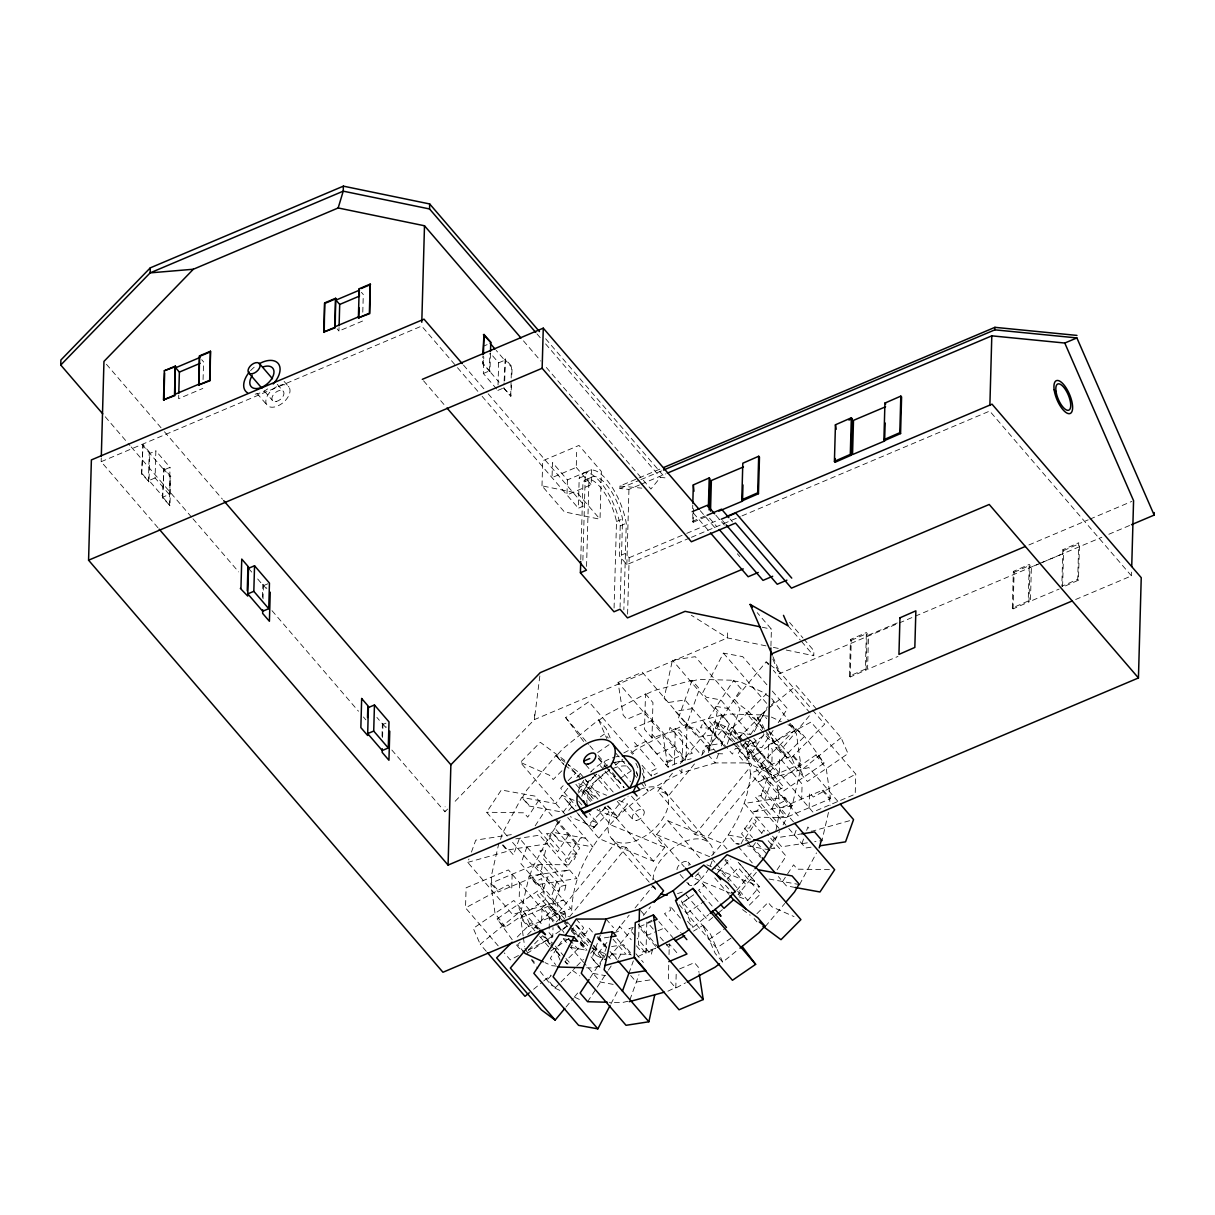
<?xml version="1.0" encoding="UTF-8"?>
<svg xmlns="http://www.w3.org/2000/svg" width="1215" height="1215" viewBox="0 0 1215 1215"><rect width="100%" height="100%" fill="white"/><g stroke="black" fill="none" stroke-linecap="round" stroke-linejoin="round"><path stroke-width="0.75" stroke-dasharray="5 3.75" d="M157.95 527.735L101.164 461.7L101.27 457.918M141.639 474.002L143.051 444.66L149.825 452.542L149.02 481.626L141.639 474.002L143.051 444.66M148.412 481.884L149.217 452.8L142.444 444.918M155.095 477.951L149.05 480.502L163.22 496.981L169.265 494.429L155.095 477.951L155.854 450.871L149.794 453.423L163.979 469.901L170.024 467.35L155.854 450.871M162.597 497.861L164.01 468.519L170.783 476.401L169.978 505.486L162.597 497.861L164.01 468.519M169.265 494.429L170.024 467.35M169.371 505.744L170.176 476.66L163.402 468.777M178.742 395.133L178.635 398.672L202.829 388.435M203.072 379.581L203.573 361.857L201.705 359.686M262.486 597.294L262.85 584.567L266.844 588.242M263.048 598.858L263.458 584.309M362.541 321.049L338.955 331.027L339.046 327.488M362.784 312.179L363.285 294.47L361.417 292.299M382.026 736.275L382.376 723.548L386.37 727.238M382.588 737.49L382.983 723.29M447.591 809.069L444.963 811.787L445.1 806.775M498.196 945.862L465.527 907.878L466.089 887.816L508.417 869.91L553.19 921.957M490.465 353.246L489.964 371.425L482.583 363.817L482.78 356.542M489.964 371.425L483.19 363.558L483.388 356.284M496.662 388.997L483.327 373.491L483.783 356.937M489.356 371.684L489.858 353.504M498.029 384.897L498.651 362.829L490.161 352.958M511.591 385.064L510.68 396.227L503.906 388.344L504.058 382.892M504.104 381.085L505.319 359.002L512.092 366.884L511.788 377.789M504.711 380.827L505.319 359.002M510.68 396.227L511.135 379.87M511.181 378.047L511.5 367.143L504.726 359.26M512.153 874.238L511.728 889.289L508.007 884.945L465.527 907.878M519.61 882.925L519.2 897.961L541.571 923.992L541.996 908.942M534.494 714.617L534.357 719.629L452.846 803.647M541.996 485.848L542.695 460.774L578.978 445.419L601.364 471.45L600.028 519.23L564.368 511.88L541.996 485.848L577.641 493.199L600.028 519.23M549.134 928.898L549.453 917.614M528.267 950.236L552.764 937.008L553.022 927.592M567.39 479.91L566.965 494.945L591.158 484.709L591.583 469.673L567.39 479.91L552.476 462.55L552.05 477.601L576.244 467.365L576.654 452.314M488.157 393.766L584.4 505.668L578.355 508.234L579.191 478.148L585.25 475.581A41.082 15.704 67.1 0 1 606.315 479.378A41.082 15.704 67.1 0 1 626.272 523.301L623.857 609.793M580.77 559.583L582.927 482.477L588.971 479.925A34.643 13.244 67.1 0 1 606.179 484.39A34.643 13.244 67.1 0 1 622.551 518.957L620.075 607.333M582.881 560.206L585.25 475.581M586.556 566.418L588.971 479.925M614.076 608.016L616.506 521.524A34.643 13.244 67.1 0 0 600.134 486.957A34.643 13.244 67.1 0 0 582.927 482.477M639.424 484.967L628.945 489.402L619.908 488.506L619.984 486L660.094 469.02M689.649 538.048L626.849 564.611L619.392 555.938L620.227 525.852A41.082 15.704 67.1 0 0 600.271 481.945A41.082 15.704 67.1 0 0 579.191 478.148M626.849 564.611L628.945 489.402M627.593 614.137L629.173 557.715L625.436 553.387L619.392 555.938M639.09 923.43L638.498 944.663L645.955 953.335L655.766 948.14M598.843 720.389L606.255 714.769L645.499 693.932L644.512 729.334L651.969 738.021L662.828 734.331L685.214 760.362L691.138 758.752M645.955 953.335L646.942 917.933M668.736 965.211L668.341 979.366L675.798 988.038L685.609 982.829M669.025 954.58L669.328 943.964L663.648 946.242M674.355 764.038L675.343 728.635L636.083 749.458L630.16 753.968M675.798 988.038L676.223 972.729M681.904 769.171L681.812 772.71C626.91 798.27 572.174 849.801 571.566 914.014M682.116 762.094L682.8 737.308L675.343 728.635M705.778 516.785L693.066 522.359L692.611 510.528M692.656 508.69L692.763 505.045M693.066 522.359L693.537 505.896M727.588 632.909L727.451 637.921L534.357 719.629L540.022 674.507M770.933 646.061L771.404 629.142L757.218 612.664M768.533 744.977L768.108 760.013L812.865 812.06L855.208 794.154L855.77 774.092L810.997 722.044L768.533 744.977L772.254 749.306L771.844 764.356M1040.815 563.046L779.225 673.748L779.286 671.242L772.193 654.961M779.301 773.029L779.726 757.993L802.097 784.009L801.687 799.06M809.144 807.732L809.57 792.681L813.291 797.025L855.77 774.092M786.211 650.04L813.761 655.72L813.898 650.708L804.178 639.394M849.467 676.087L850.485 639.5L866.371 632.544L867.146 633.395L866.128 669.981L850.242 676.952L849.467 676.087L865.353 669.116L866.371 632.544M850.242 676.952L851.259 640.366L850.485 639.5M1012.323 607.986L1013.34 571.414L1029.242 564.443L1030.001 565.309L1028.984 601.881L1013.097 608.852L1012.323 607.986L1028.209 601.03L1029.242 564.443M1013.097 608.852L1014.115 572.28L1013.34 571.414M1062.836 549.727L1061.804 586.298L1077.705 579.327L1078.723 542.756L1062.836 549.727L1063.611 550.577L1062.578 587.164L1078.464 580.193L1079.497 543.621L1078.723 542.756M1075.639 599.511L1131.454 575.88L1131.56 572.128M652.789 879.812L654.004 872.886A35.539 21.08 -40.7 0 1 675.874 846.111L683.726 841.934A35.539 21.08 -40.7 0 1 713.266 854.221M727.284 744.096L740.026 708.725L695.269 656.677L672.427 660.201L664.119 698.245L667.855 702.574L684.987 699.931L722.287 743.307L705.156 745.949L708.892 750.293L715.741 749.23M708.892 750.293L717.199 712.248L672.427 660.201M498.879 843.164L491.194 876.638L491.635 882.925L499.092 891.597M564.717 890.413L565.947 885.021L543.576 858.99L545.808 849.239L539.885 850.834L562.272 876.865L563.517 871.459L569.425 869.864L529.132 876.106L521.038 911.326L521.478 917.629L528.935 926.301M685.214 760.362L686.445 754.955L692.368 753.361L669.997 727.329L668.751 732.736L679.458 729.835L700.66 754.485M652.546 949.249L651.301 954.641L637.176 938.208M702.24 754.059L703.075 750.46L708.998 748.85L686.612 722.834L685.366 728.225L695.284 727.663L716.486 752.313M775.853 831.106L780.334 808.097L823.026 790.023L830.498 798.695L787.791 816.769L750.49 773.393L747.438 751.675L742.79 743.458M779.043 828.402L759.026 805.105L757.78 810.511L751.857 812.106L792.165 805.864L800.26 770.644L799.819 764.341L792.362 755.669M828.478 812.395L822.008 840.567L814.688 841.706M500.58 839.489L502.099 834.098L521.736 797.374L555.695 803.571L568.59 787.32M467.745 862.377L509.708 850.637L513.429 854.965L519.443 838.289L560.464 885.993L554.465 902.684L512.502 914.424L467.745 862.377L468.975 858.959M471.435 852.11L475.748 840.142L513.884 834.234M526.9 846.961L520.886 863.637L543.272 889.669L549.286 872.993M556.743 881.665L550.729 898.341L554.465 902.684M600.301 935.11L591.948 958.301L599.405 966.973L607.242 945.224M692.049 680.294L677.909 719.553L685.366 728.225L699.506 688.981L692.049 680.294L653.412 690.758L645.484 694.615M628.854 973.367L633.349 960.883M708.391 752.51L721.892 714.997L729.349 723.669L720.996 746.876M629.886 999.884L638.969 974.673M718.43 754.014L715.21 762.929L681.812 772.71L679.686 770.234M837.834 801.308L808.795 767.546L766.832 779.301L760.818 795.977L786.044 825.304M764.554 800.321L770.568 783.629L766.832 779.301M772.011 808.993L778.025 792.317L800.396 818.333M794.397 835.009L796.205 830.012M801.854 843.696L803.662 838.684M806.669 830.346L807.869 827.005L811.59 831.349L849.908 820.611M766.893 684.774L742.699 656.632L723.457 653.123L702.589 692.93L706.325 697.273L720.753 699.901L750.597 734.604L736.153 731.977L713.782 705.945L728.21 708.573M610.887 1003.97L617.843 990.696M773.074 730.488L761.775 747.62L747.346 744.977L749.959 740.011M754.302 731.719L767.348 706.841M556.075 819.092L577.292 843.742L580.299 838.122L585.539 838.259L551.58 832.078L531.942 868.801L529.907 875.985L537.379 884.657M557.822 822.221L554.708 828.038L577.095 854.069L574.087 859.688M606.042 953.76L603.02 959.394L590.065 944.328M620.774 954.17L617.752 959.789L610.689 951.573M740.998 843.848L744.005 838.228L746.359 840.962M769.596 848.313L774.244 838.137L801.186 833.961M770.614 848.237L779.529 831.531M783.098 824.864L789.355 813.169L791.39 805.985L783.918 797.313M799.561 884.596L816.51 852.884M507.217 836.148L486.638 812.243L501.309 789.993L534.995 796.129L553.25 817.361M538.716 800.472L527.72 817.148L523.984 812.82L486.638 812.243M535.177 825.82L546.173 809.144M568.559 835.161L557.563 851.852L537.531 828.569M576.016 843.848L565.021 860.524L568.742 864.867L579.752 848.176L554.237 818.515M568.65 939.681L563.244 938.694L550.289 958.331L555.62 964.528M734.756 741.757L718.262 722.576L715.255 728.21L741.165 688.951L733.693 680.279L707.798 719.538L715.255 728.21L723.244 730.807L735.029 744.506M583.656 962.447L570.701 947.366L573.693 942.84M577.565 936.978L583.656 927.744L576.199 919.072M590.095 977.923L604.037 956.782M745.767 741.909L737.642 754.242L745.099 762.914L749.534 763.87L768.548 772.649L771.662 775.17L764.205 766.498L773.317 779.119L778.845 774.638L756.459 748.622L758.935 752.039L753.422 756.52L794.337 728.393L790.023 722.424M750.855 734.209L763.536 714.967L766.741 718.688M587.604 1001.707L607.394 971.681M608.411 970.147L611.464 965.515M764.022 734.209L745.099 762.914L715.21 762.929L708.816 755.487M778.207 722.697L787.457 708.679L771.738 690.393M793.517 821.917L789.887 817.695L752.541 817.118L741.545 833.794L760.985 856.393M745.281 838.137L756.277 821.446L752.541 817.118M752.738 846.809L755.73 842.253M761.744 833.156L763.734 830.118L768.457 835.601M777.114 869.803L786.12 856.15L769.627 836.968M782.582 881.513L786.576 875.438M787.578 873.919L793.577 864.822L797.313 869.165L830.923 869.682M653.457 861.222L616.157 817.847L627.487 803.981L664.787 847.356L653.457 861.222L599.177 838.654L577.505 813.473M726.934 848.921L722.12 843.316L667.84 820.763L656.51 834.614L684.182 866.796M756.353 872.34L738.067 894.483L742.122 896.366L736.229 889.517M545.626 338.757L665.258 477.875L660.398 477.389L650.906 489.053L545.748 366.763M740.74 744.628L762.413 769.824L705.839 839.049L701.177 835.89L695.026 834.568L657.725 791.193L673.125 772.345M680.233 763.643L714.587 721.589L725.097 726.448L735.926 739.039M569.41 917.021L626.272 847.417L653.943 879.599M694.464 763.946L668.539 795.688L663.876 792.529L657.725 791.193M701.526 755.29L725.097 726.448M592.586 951.33L596.201 955.537L607.971 941.109M616.233 931.009L629.188 915.138M635.081 907.924L652.759 886.297L657.421 889.456M695.026 834.568L751.888 764.964L714.587 721.589M609.08 957.496L632.772 928.488M643.434 915.442L650.541 906.739M768.898 663.937L766.133 661.886L734.756 699.567L738.492 703.91L748.805 711.565L764.326 729.607M566.023 1007.038L573.267 998.35M574.467 996.892L578.097 992.549M812.562 710.092L824.666 724.155L789.841 759.284L779.514 751.614L810.906 713.934L773.393 670.331M565.066 762.245L555.954 755.487L526.702 790.13L522.404 797.496L529.861 806.168M576.76 777.646L580.254 773.499L568.104 764.493L597.947 799.197L585.797 790.175L582.152 794.519M578.613 792.97L583.23 787.487L579.175 785.619L592.13 800.685M560.206 820.49L552.233 832.199L559.705 840.871M568.742 810.39L573.617 804.619M593.026 828.417L597.522 823.102L589.275 813.518M571.187 930.447L573.434 927.789M733.192 681.038L739.859 681.615L766.376 693.856L731.248 729.273L738.705 737.961L743.185 732.645L745.539 735.394M736.199 745.873L745.63 756.839L750.111 751.523L754.166 753.406L744.749 742.441M590.627 953.274L593.983 949.279M711.671 855.694C732.736 833.247 748.182 804.436 750.49 773.393L793.182 755.32L800.655 763.992L757.947 782.065L763.962 778.876L763.309 774.228L785.695 800.26L779.681 803.449L777.281 786.363L775.793 782.536L816.708 754.409L824.18 763.081L783.265 791.208L745.949 747.832L766.407 733.769L807.443 781.488L848.009 753.604L841.069 737.687L818.09 710.957M716.379 874.314L719.736 870.335L729.167 881.3M736.715 890.352L753.786 870.137M739.115 896.822L747.817 900.437L759.421 886.692L738.963 862.908M765.329 926.498L784.844 903.398M698.914 872.689L693.811 877.989L730.397 893.192M565.157 814.415L520.385 762.367L540.295 742.289L564.383 760.165L567.177 763.415M561.892 770.766L553.19 779.544L549.453 775.216L520.385 762.367M563.137 785.71L560.647 788.216L575.956 806.031M568.104 780.698L575.576 773.165M594.211 827.263L609.14 812.212L605.419 807.869L590.49 822.92L594.211 827.263L570.275 816.677M517.271 937.008L531.456 922.701L541.784 930.356M520.126 942.217L517.62 944.754L522.951 950.95M527.659 934.624L552.749 909.321L568.59 916.642M528.419 950.069L542.649 935.717L549.712 943.933M556.227 922.003L560.206 917.993M738.705 737.961L770.067 706.325M771.328 705.065L773.833 702.528L771.707 700.053M551.23 975.645L547.464 979.442L554.921 988.129L559.887 990.422M567.162 964.209L565.021 961.733L582.593 944.025L586.845 948.976M761.091 763.977L796.22 728.544L803.677 737.232L768.548 772.649M554.921 988.129L575.485 967.398M576.806 966.062L583.428 959.379M718.369 871.595L730.807 859.051M727.071 879.022L738.264 867.723L760.651 893.754L748.212 906.299M756.915 913.71L768.108 902.426L771.844 906.77L794.063 916.596M486.273 951.315L480.229 944.283L519.063 912.419L522.784 916.763L517.575 904.826M762.686 729.44L757.477 717.503L767.546 709.241M768.989 708.056L796.311 685.64L816.875 709.56M533.613 989.253L542.255 982.176M543.682 980.991L550.881 975.098M841.069 737.687L802.234 769.551L798.513 765.207L803.723 777.144M610.158 737.885L606.072 728.514L598.6 719.842L562.591 749.002L556.44 755.836L563.897 764.508M596.094 774.593L587.726 782.187L581.651 777.676M609.717 769.702L592.434 783.705L586.268 790.54L593.74 799.212M615.489 765.04L622.688 759.208M563.168 919.983L567.876 925.466L562.363 929.931L564.018 932.209M766.361 769.505L771.889 765.025L749.503 739.009M687.523 921.243L692.854 927.44L708.694 914.606M712.765 917.447L708.497 920.894L686.111 894.878L688.586 898.295L683.073 902.775L705.459 928.792L702.969 925.374L693.537 931.115M718.475 912.829L722.606 909.473M722.697 962.128L710.441 934.046L702.969 925.374L715.225 953.456L722.697 962.128L738.538 949.295M583.625 741.499L565.674 717.64L588.85 701.693L633.622 753.74M600.392 736.867L604.736 733.89L608.32 738.052M597.704 752.525L609.292 744.552M620.09 778.542L631.679 770.583M512.214 939.742L497.117 918.889L538.032 890.762L561.983 918.616M526.961 953.593L567.876 925.466M550.653 951.102L569.167 938.375M693.75 894.756L679.261 904.719L716.561 948.095L731.05 938.132M686.718 913.391L704.108 901.439M709.104 939.408L726.494 927.47M518.456 955.522L510.3 959.926L504.24 952.894M623.811 752.966L629.066 750.171L632.605 754.272M642.036 765.237L651.453 776.188L657.467 772.998M777.858 790.433L783.872 787.244L761.486 761.213L762.139 765.86L756.125 769.049L778.511 795.066M523.149 935.778L520.643 917.978L563.35 899.905L557.336 903.11L557.989 907.742L535.602 881.71L541.617 878.521L542.786 886.904L565.172 912.936L559.158 916.125L559.811 920.757L537.425 894.741L543.439 891.537L545.505 899.434L504.59 927.561L497.117 918.889M652.106 920.18L647.595 922.58L653.488 929.429M675.327 729.319L683.255 725.461L721.892 714.997M638.042 956.524L645.97 952.651M667.885 991.212L675.813 987.355M692.307 521.493L708.193 514.537M851.259 640.366L867.146 633.395M1014.115 572.28L1030.001 565.309M1063.611 550.577L1079.497 543.621M101.164 461.7L421.681 326.06L456.232 366.216M484.102 345.911L487.124 344.635M498.651 362.829L504.696 360.263L496.206 350.406M483.327 373.491L489.372 370.94L499.076 382.209M497.877 390.41L503.921 387.843M503.906 388.344L511.287 395.969M267.953 583.747L263.412 585.66L256.532 577.657M587.088 479.166L593.148 476.599M619.908 488.506L639.09 480.381M640.837 479.652L661.765 470.797M641.156 484.223L665.592 473.896M616.506 521.524L622.551 518.957M620.227 525.852L626.272 523.301M629.173 557.715L684.987 534.099M686.733 533.355L719.888 519.337M691.396 537.303L740.239 516.633M741.985 515.889L989.709 411.065L1131.454 575.88M385.975 723.183L382.953 724.459L376.893 717.412M618.071 682.435L642.249 672.199L687.022 724.246L686.035 759.345L667.901 767.03L664.165 762.686L682.314 755.016L644.998 711.641L626.864 719.31L623.128 714.982L618.071 682.435L662.828 734.483L667.901 767.03M1028.892 544.958L1088.2 519.853M1089.946 519.124L1131.818 501.4M652.47 720.313L634.321 727.982L656.707 754.014L674.841 746.329M897.247 622.946L868.528 635.096L867.571 669.313L897.976 656.434M1038.142 564.14L1031.383 566.995L1030.442 601.212L1059.146 589.062M1039.827 563.426L1063.474 553.417M1042.561 562.317L1101.853 537.227M1108.839 534.266L1129.768 525.412M505.379 927.015L495.052 913.543L490.799 883.275L533.506 865.217L570.807 908.592L528.1 926.65L520.643 917.978M652.182 921.38L638.984 926.969L655.872 946.591M646.456 935.641L656.343 931.449M657.998 930.751L664.59 927.956M679.595 968.947L694.433 962.66L698.169 967.003L699.005 972.425M677.514 893.602L682.329 892.083M778.967 817.589L784.89 815.979L762.504 789.963L761.258 795.354L755.35 796.964L777.722 822.98M565.947 885.021L560.024 886.616L558.794 892.007L536.407 865.991L542.33 864.381L540.964 873.889L498.272 891.962L490.799 883.275M613.788 932.71L618.222 931.51L619.468 926.119L631.238 939.818M633.364 927.409L628.93 928.625L635.992 936.841M655.508 948.444L641.839 952.135L635.946 945.3M691.775 681.068L699.445 679.337L733.693 680.279M721.619 715.756L729.289 714.025L763.536 714.967M599.678 966.214L592.009 967.945L586.602 967.793M627.988 1001.251L621.852 1002.648L609.231 1002.299M692.444 708.603L675.312 711.261L697.699 737.277L714.815 734.619M515.768 838.851L539.597 835.161L576.897 878.536L536.59 884.778L529.132 876.106M807.352 842.83L781.701 846.809L769.535 832.655M811.043 847.189L805.591 848.024L787.229 826.686M609.292 937.084L599.01 938.679L606.467 947.351M611.616 946.546L623.599 944.693L631.846 954.276M650.01 979.928L636.311 982.054L629.917 974.612M568.742 864.867L531.411 864.29L512.047 841.782M717.655 753.68L722.91 753.832M750.49 839.079L728.286 835.039L735.758 843.711L739.252 843.802M771.343 848.359L774.836 848.45L766.589 838.866M577.095 854.069L571.855 853.917L568.833 859.552L546.461 833.52L551.701 833.672L547.054 843.833L506.746 850.09L501.415 843.893M611.282 953.912L630.615 954.443M763.035 715.726L769.702 716.303M556.591 966.092L551.595 965.667L544.958 962.599M619.984 486L641.809 488.157M743.626 740.649L758.054 743.276L753.786 738.325M735.758 843.711L739.145 844.334M747.635 845.883L768.017 849.589M768.989 879.022L797.86 884.292M795.172 887.466L786.302 885.841L778.314 876.547M570.701 947.366L585.129 950.009M593.087 973.397L605.708 975.706M613.18 984.378L600.544 982.069L584.734 963.677M762.215 627.244L771.404 629.142M766.012 645.879L727.451 637.921L691.35 615.276M773.363 647.382L778.876 648.521M626.272 847.417L620.121 846.08L615.458 842.921L558.885 912.161L566.114 920.56M604.554 953.441L589.579 947.244M578.705 783.705L606.574 795.293M618.769 800.366L627.487 803.981M574.133 800.381L561.862 795.278L576.305 812.076M596.899 809.843L616.157 817.847M656.51 834.614L710.517 857.061M664.787 847.356L610.781 824.909L597.537 809.524M706.887 864.852L715.65 868.497M717.397 869.226L759.421 886.692M771.358 717.078L781.306 721.664M787.928 724.732L796.22 728.544M745.63 756.839L749.685 758.707M725.127 859.491L727.846 860.736M750.642 879.584L754.712 881.452L738.219 862.285M597.522 823.102L593.452 821.234L588.971 826.534L577.186 812.85M596.201 955.537L606.71 960.382L575.424 924.007M574.801 997.302L581.423 1000.37M765.693 694.54L769.444 696.651M795.536 729.243L800.548 732.068L808.005 740.74L824.18 763.081M555.604 987.43L550.592 984.606L536.666 967.003M770.264 664.954L779.909 672.108L811.362 708.679M756.277 720.237L745.949 712.582L768.32 738.614L778.648 746.268M564.945 765.283L580.132 776.552M607.06 805.955L610.097 808.203L606.042 806.335L601.562 811.635L599.208 808.901M604.159 806.942L617.554 816.875L607.743 805.469M742.562 909.595L750.156 915.229M538.139 929.217L535.177 927.03L537.577 929.809M544.123 936.811L552.962 943.372M565.021 961.733L567.982 963.92M572.493 970.405L579.859 975.873M552.749 909.321L549.636 906.8L557.093 915.472L554.936 912.48L549.408 916.945L556.485 925.162M580.512 942.339L582.593 944.025L578.112 949.325L568.681 938.375M1077.705 579.327L1078.464 580.193M1028.209 601.03L1028.984 601.881M865.353 669.116L866.128 669.981M730.078 519.063L732.508 521.903M722.5 520.612L724.93 523.437M715.832 515.19L724.353 525.077M709.484 518.137L716.774 526.627M700.235 510.665L715.073 527.918M737.323 553.782L739.783 556.652M789.583 622.429L802.963 637.981M693.416 513.094L709.241 531.487M536.954 333.852L540.645 338.15M545.596 343.891L660.398 477.389M788.079 625.862L800.321 640.077M801.535 641.505L813.761 655.72M523.468 340.868L540.797 361.007M766.133 661.886L768.563 664.711M576.244 467.365L591.158 484.709M771.768 698.61L788.945 720.935M790.069 723.426L794.337 728.393M789.279 723.973L796.402 733.723L800.655 763.992M815.918 754.955L826.246 768.427L830.498 798.695M723.457 653.123L768.214 705.171M463.492 365.077L486.926 392.339M822.206 790.373L829.663 799.045L830.103 805.348M457.463 367.659L480.897 394.905M482.127 396.348L578.355 508.234M757.477 717.503L761.213 721.847L765.663 732.068M769.839 731.886L791.056 756.535L796.25 768.472M765.526 731.005L786.105 754.94L775.793 747.286L779.514 751.614M746.724 736.761L765.572 758.676L761.516 756.793L757.021 762.109L739.358 741.56M745.478 742.821L747.346 744.977M743.565 741.074L731.794 727.375L727.299 732.691L734.65 736.077L738.173 740.193M741.818 740.482L734.361 731.794L741.742 742M768.837 772.922L746.466 746.906L751.979 742.426L750.323 740.148M792.165 805.864L784.708 797.192L744.4 803.434L768.351 831.288M735.941 743.124L740.649 748.607L735.409 748.455L732.387 754.09L710.016 728.074L700.523 727.8L703.531 722.181L725.917 748.197M423.549 380.781L444.538 405.157M337.087 328.855L338.955 331.027M645.499 693.932L652.956 702.604L651.969 738.021L651.316 733.374L673.702 759.405L667.688 762.595L668.341 767.227L645.955 741.211L635.081 746.982L634.443 742.335L656.814 768.366L650.8 771.555L651.453 776.188M761.881 833.384L752.45 822.433L749.442 828.053L744.203 827.916L752.45 837.5M757.158 842.982L766.574 853.932M747.544 842.329L760.499 857.395M738.113 846.445L752.252 862.893M724.96 860.235L746.162 884.885M664.802 791.345L709.56 843.392M711.717 858.458L715.331 862.665M716.531 864.062L747.817 900.437M615.838 753.179L632.332 772.36M633.516 773.727L637.04 777.828M640.7 782.627L648.157 791.299L644.072 781.944M725.431 885.203L730.412 891.005M754.12 918.57L756.915 921.821M667.84 820.763L701.526 859.931M714.724 877.883L728.863 894.316M612.8 761.076L630.479 781.625M284.097 381.389L289.033 387.129A14.215 8.429 -40.7 0 1 276.534 406.433A14.215 8.429 -40.7 0 1 268.211 394.359A14.215 8.429 -40.7 0 1 289.033 387.129M565.674 717.64L588.668 744.355M589.867 745.767L593.497 749.989M598.342 755.609L609.231 768.275M277.263 384.305L283.232 391.245M598.722 758.084L604.781 765.131M605.996 766.544L624.176 787.684M631.451 796.144L643.57 810.238M688.206 862.164L690.454 864.761M598.342 758.616L606.589 768.214M607.773 769.581L617.19 780.531M718.095 901.515L701.602 882.333L704.077 885.75L698.564 890.231L712.704 906.663M600.347 765.723L603.885 769.839M605.055 771.206L622.733 791.755M598.494 774.988L613.803 792.788M264.262 390.987L272.616 400.692M585.676 764.706L591.735 771.753M592.95 773.165L609.93 792.909M617.205 801.368L632.954 819.685M680.081 874.466L685.685 880.966M686.794 882.272L689.042 884.869M256.957 393.341L266.814 404.823M580.254 773.499L583.868 777.706M585.068 779.104L600.711 797.298M555.954 755.487L563.426 764.159M585.797 790.175L593.269 798.863M575.88 784.328L591.523 802.523M680.446 918.115L669.845 905.783L670.498 910.415L664.483 913.619L680.977 932.786M611.722 838.578L656.495 890.625A35.539 21.08 -40.7 0 1 653.64 885.856M578.674 801.186L582.198 805.302M576.016 811.468L566.585 800.518L570.655 802.386L563.168 812.243L529.193 806.046L521.736 797.374M658.849 921.593L672.837 937.555M567.739 817.558L592.996 846.946L559.037 840.75L551.58 832.078M640.548 910.506L644.816 915.457M676.785 952.636L669.328 943.964L669.981 948.596L659.381 936.264M638.437 924.357L658.469 947.639M606.088 919.041L613.545 927.713M635.916 953.745L643.388 962.417M617.007 938.603L631.147 955.036M613.059 939.241L626.014 954.307M106.434 364.272L163.22 430.307M164.45 431.75L222.482 499.213M597.734 936.507L605.981 946.105M610.006 951.451L617.068 959.683M592.434 931.996L588.895 927.88L585.888 933.515L580.649 933.363L588.895 942.962M597.142 937.479L605.389 947.062M607.105 955.005L612.436 961.202M575.667 925.131L592.161 944.313M593.345 945.68L598.053 951.163M503.268 845.002L507.536 849.968M567.314 921.957L587.771 945.741M564.261 919.876L568.985 925.344M570.154 926.726L586.648 945.893M572.144 930.417L575.333 934.138L573.86 930.31M563.046 921.38L547.98 902.867L542.452 907.332L555.407 922.398M564.231 922.747L570.124 929.597M571.293 930.963L574.832 935.079M580.542 942.734L586.936 950.176M580.087 943.63L585.979 950.479M591.022 956.858L601.622 969.175M556.591 923.764L563.654 931.981M558.08 926.043L563.973 932.892M557.655 926.529L562.363 932.011M568.256 938.861L571.794 942.977M262.85 584.567L267.361 589.822M382.376 723.548L385.762 727.481M248.498 568.316L251.93 572.326M563.244 938.694L569.638 946.136M105.219 416.745L129.929 445.48M131.174 446.907L191.712 517.301M192.942 518.744L238.656 571.885M272.008 610.674L358.486 711.231M363.422 716.971L365.897 719.842M391.838 750.019L444.963 811.787M549.043 932.664L552.764 937.008M555.331 946.105L564.747 957.071M565.932 958.438L570.64 963.92M538.002 928.564L513.854 900.482L473.288 928.366L480.229 944.283M545.034 936.75L552.749 945.726M550.699 945.073L560.312 956.251M163.205 497.603L169.978 505.486M142.246 473.744L149.02 481.626M534.965 930.918L530.241 925.435L525.047 913.498M539.673 936.4L550.274 948.718M532.292 959.789L534.418 962.265M516.481 944.951L520.749 949.917M612.679 772.664L623.887 787.578M580.618 941.428L585.888 948.718M531.274 959.546L535.587 965.5M524.895 948.247L527.766 953.046M772.831 659.107L779.225 673.748M768.67 730.519L773.879 742.456M642.188 773.408L644.33 778.314M635.916 763.217L637.951 767.895M636.189 772.3L637.693 775.747M681.281 900.907L692.854 927.44M598.6 719.842L606.771 738.568M560.1 955.947L554.875 948.201L560.085 960.139M547.418 939.529L551.139 948.049M565.172 912.936L565.826 917.568M523.392 937.57L524.637 946.47M267.634 388.921A21.384 12.682 -40.7 0 1 255.18 394.146M250.579 370.636A21.384 12.682 -40.7 0 1 254.649 366.839M578.082 791.967A37.27 22.113 -40.7 0 1 583.701 780.364M590.505 772.087A37.27 22.113 -40.7 0 1 614.274 757.309M615.899 756.869A37.27 22.113 -40.7 0 1 619.043 756.216M636.204 771.51A30.056 17.83 -40.7 0 1 637.845 776.294M587.392 805.15A30.056 17.83 -40.7 0 1 609.93 769.946M612.983 768.503A30.056 17.83 -40.7 0 1 626.864 766.027M583.382 793.425A30.056 17.83 -40.7 0 1 591.082 777.934M603.126 767.364A30.056 17.83 -40.7 0 1 607.743 764.843M611.084 763.445A30.056 17.83 -40.7 0 1 624.631 761.942M642.507 768.199A37.27 22.113 -40.7 0 1 643.494 781.063M581.818 796.296A37.27 22.113 -40.7 0 1 596.671 774.077M614.744 762.747A37.27 22.113 -40.7 0 1 622.779 760.56M640.533 789.264A35.539 21.08 -40.7 0 1 668.463 803.039A35.539 21.08 -40.7 0 1 637.04 840.248A35.539 21.08 -40.7 0 1 608.032 827.764L609.247 820.839A35.539 21.08 -40.7 0 1 628.094 796.144M712.051 861.146A35.539 21.08 -40.7 0 1 709.651 867.009M708.861 868.467A35.539 21.08 -40.7 0 1 691.7 886.904M676.983 869.773A7.108 4.222 -40.7 0 1 683.711 861.784A7.108 4.222 -40.7 0 1 688.905 865.612M697.152 874.39A7.108 4.222 -40.7 0 1 697.349 882.88A7.108 4.222 -40.7 0 1 688.176 882.789M276.23 401.482A7.108 4.222 -40.7 0 0 283.809 392.202A7.108 4.222 -40.7 0 0 273.74 394.237A7.108 4.222 -40.7 0 0 276.23 401.482M636.569 820.474A7.108 4.222 -40.7 0 0 644.147 811.195A7.108 4.222 -40.7 0 0 634.093 813.23A7.108 4.222 -40.7 0 0 636.569 820.474"/><path stroke-width="1.5" d="M102.759 413.875L60.75 365.032L60.887 360.02L150.28 267.862L343.374 186.153L429.685 203.953L539.46 331.589M726.859 516.375L992.032 404.17L1141.234 577.672L1138.44 677.955L442.959 972.258L88.574 560.206L91.383 459.923L424.005 319.165L462.247 363.634M101.316 456.02L103.958 361.402L193.352 269.244L338.165 207.962L424.491 225.762L520.992 337.983M150.28 267.862L150.144 272.874L60.75 365.032M163.524 399.841L164.329 370.757L175.309 366.11L174.869 395.619L163.524 399.841L174.504 395.194L175.309 366.11M163.888 400.267L164.648 373.005M178.787 393.356L179.38 372.094L175.643 367.765L199.837 357.514M198.683 384.958L199.503 355.873L210.484 351.226L210.043 380.735L198.683 384.958L209.663 380.31L210.484 351.226M199.063 385.383L199.503 355.873M240.95 588.166L241.755 559.082L248.528 566.965L247.723 596.049L240.342 588.424M247.268 590.839L247.921 567.223M253.829 591.325L247.784 593.892L262.698 611.236L268.743 608.685L253.829 591.325L254.542 565.765L248.498 568.316M262.744 609.763L262.637 613.393L269.411 621.275L270.231 592.191M268.743 608.685L269.457 583.109L254.542 565.765M323.843 331.999L324.648 302.915L335.629 298.267L335.188 327.777L323.843 331.999L334.824 327.351L335.629 298.267M324.208 332.424L324.648 302.915M339.107 325.711L339.699 304.449L335.963 300.105L359.549 290.127M343.374 186.153L343.238 191.165L338.165 207.962M358.395 317.844L359.2 288.76L370.18 284.113L369.74 313.637L358.395 317.844L369.375 313.197L370.18 284.113M358.759 318.284L359.048 307.851M359.367 296.46L359.2 288.76M367.522 717.549L367.826 706.629M373.719 731.066L367.674 733.617L382.224 750.536L388.268 747.969L373.719 731.066L374.448 704.989L368.403 707.54M382.269 748.744L382.163 752.374L388.937 760.256L389.757 731.172M388.268 747.969L388.997 721.892L374.448 704.989M421.787 322.279L424.491 225.762M535.709 332.409L429.548 208.965L429.685 203.953M1072.146 600.985L448.077 865.08L450.871 764.782L223.712 500.641M482.841 354.719L483.995 334.474L490.769 342.341L490.511 351.439M483.433 354.461L483.995 334.474M1138.44 677.955L989.223 504.468L791.466 588.151L735.515 523.088L691.365 541.769L542.148 368.267L543.272 328.156L422.319 379.338M743.261 568.909L627.487 617.888L620.03 609.216L613.985 611.783L580.406 572.751L580.724 561.467M639.136 921.653L639.485 909.26L673.14 890.671L703.728 865.095L728.028 883.123L735.5 891.795M692.808 503.207L693.325 484.922L709.211 477.951L709.985 478.816L709.12 509.905M693.947 491.27L693.325 484.922M708.391 507.217L709.211 477.951M710.517 511.12L711.367 480.502L743.458 466.925M741.788 499.805L742.805 463.219L758.692 456.263L759.466 457.129L758.449 493.7L742.562 500.671L741.788 499.805L757.674 492.834L758.692 456.263M742.957 484.937L742.502 501.142L718.855 511.151M768.594 729.44L770.872 647.944M834.416 461.366L835.449 424.779L851.335 417.808L852.11 418.674L851.077 455.26L835.191 462.216L834.416 461.366L850.303 454.395L851.335 417.808M835.191 462.216L835.297 458.556M836.117 429.305L835.449 424.779M883.913 439.663L884.93 403.091L900.816 396.12L901.591 396.986L900.573 433.558L884.672 440.529L883.913 439.663L899.799 432.692L900.816 396.12M885.127 422.987L884.626 440.999L852.535 454.577L853.492 420.36L885.568 406.782M989.876 405.43L991.804 335.841L1064.78 343.04L1076.885 337.922L1154.174 515.084L1131.514 524.683M663.512 470.053L994.857 329.842L994.933 327.336L1076.961 335.416M1131.727 566.479L1133.565 500.671L1064.78 343.04M1154.174 515.084L1154.25 512.578M612.406 931.677L604.098 969.722L648.871 1021.769L626.029 1025.308L581.271 973.261L595.289 934.335L612.406 931.677L616.142 936.021L610.993 936.811M648.871 1021.769L654.794 994.599M819.199 847.873L821.219 840.689M600.939 933.317L606.088 919.041L639.485 909.26M622.429 991.212L628.854 973.367L618.116 960.883M577.292 795.354A37.27 22.113 -40.7 0 0 577.641 804.527L583.079 812.896L633.304 791.648L639.348 778.42A37.27 22.113 -40.7 0 0 622.293 755.867M597.841 1028.847L578.598 1025.339L533.841 973.291L559.507 934.365L573.951 936.993L553.083 976.799L597.841 1028.847L610.021 1005.625M769.049 849.786L764.751 857.152L755.001 868.695M798.893 884.474L794.595 891.856L786.059 901.955M565.233 935.672L576.199 919.072L606.088 919.041M589.108 979.442L580.132 993.035L587.604 1001.707L607.424 1002.253M654.095 902.38L663.572 890.792L655.143 880.997M512.107 942.217L496.631 957.83L541.389 1009.878L555.164 1020.084L564.808 1008.496M735.014 891.446L728.863 898.265L710.137 913.437M764.858 926.149L758.707 932.968L739.981 948.14M450.871 764.782L540.265 672.624L685.078 611.342L760.377 626.864M712.157 869.773L727.071 854.722L756.14 867.571L800.913 919.618L781.002 939.681L762.944 926.286M759.254 921.988L765.329 926.498L757.871 917.811L733.571 899.799L723.988 908.349L720.449 904.249M529.3 992.792L524.986 996.33L487.488 952.727M715.62 915.138L718.475 912.829L720.951 916.247L715.058 909.397M689.649 929.141L685.199 932.513L657.406 947.26M719.493 963.844L715.043 967.216L687.25 981.963M696.651 892.767L692.915 888.423L675.525 900.376L687.675 928.23L732.448 980.277L755.624 964.346L742.168 946.439M675.343 940.775L684.653 935.823M848.921 420.071L852.11 418.674M175.689 366.535L164.329 370.757M199.868 356.299L209.284 352.32M325.028 303.34L336.008 298.693M361.144 288.532L370.56 284.553M179.38 372.094L200.111 363.315M339.699 304.449L358.228 296.612M174.914 394.328L199.093 384.092M335.219 326.683L358.805 316.705M490.769 342.341L483.388 334.733M88.574 560.206L542.148 368.267M663.572 467.547L994.933 327.336M667.324 473.151L991.804 335.841M692.201 511.682L707.327 505.288L714.617 513.763M707.039 515.312L721.558 509.176L728.863 517.651M580.406 572.751L586.45 570.184L446.998 408.027M721.285 519.2L735.789 513.064L791.755 578.112M758.236 572.478L748.167 576.745L710.456 532.899M772.679 576.274L763.005 580.375L719.204 529.451M786.91 580.163L777.236 584.263L726.145 524.85M770.705 654.217L1025.399 546.431M583.732 761.137L589.776 758.57M583.656 800.807A30.056 17.83 -40.7 0 0 587.164 806.213L568.149 784.085L610.477 766.179L629.507 788.292A30.056 17.83 -40.7 0 0 629.112 763.734M590.9 810.557L584.294 813.351L580.557 809.008M633.228 792.636L639.834 789.841L636.113 785.498M653.837 920.681L657.133 919.284L653.397 914.956L635.263 922.625L634.276 957.724L679.048 1009.771L703.227 999.535L699.293 974.233M668.827 961.657L686.976 953.988L674.021 938.922M604.675 965.545L634.534 957.466M629.249 1001.676L664.377 992.169M801.718 833.885L814.551 831.895L822.008 840.567M820.125 845.777L845.549 841.843L853.553 819.593L840.248 804.117M628.854 973.367L645.985 970.724L634.2 957.025M193.352 269.244L150.144 272.874L343.238 191.165L429.548 208.965M557.761 967.003L582.987 967.702M994.857 329.842L1076.885 337.922M753.771 839.687L762.261 841.236L769.718 849.908M758.13 869.727L792.104 875.924L799.561 884.596M795.172 887.466L819.973 891.977L834.644 869.743L794.731 823.314M572.265 940.349L577.672 941.336L573.951 936.993M543.302 961.84L525.077 953.426L522.951 950.95M772.193 654.961L750.141 604.417L788.079 625.862L783.493 615.352M539.612 930.31L545.505 934.7L541.784 930.356L510.391 968.036L555.164 1020.084M884.93 403.091L885.705 403.942M899.799 432.692L900.573 433.558M850.303 454.395L851.077 455.26M757.674 492.834L758.449 493.7M543.272 328.156L699.005 509.222M750.141 604.417L752.495 607.166M490.146 343.359L494.991 348.994M762.154 857.76L775.109 872.826M612.512 743.747L631.542 765.875M715.878 874.101L720.662 879.66M731.597 892.372L745.721 908.805M730.048 895.683L733.571 899.799M633.304 791.648L637.04 795.977M259.357 363.482L272.494 378.761M685.381 868.193L692.611 876.592M712.355 911.022L726.494 927.47M248.741 372.929L261.878 388.208M755.624 964.346L710.866 912.298L692.915 888.423M583.079 812.896L586.815 817.239M682.147 934.153L686.855 939.635M703.227 999.535L658.469 947.487L653.397 914.956M159.18 529.163L448.077 865.08M673.14 890.671L677.211 900.042M259.22 363.756A21.384 12.682 -40.7 0 1 278.584 364.014A21.384 12.682 -40.7 0 1 273.193 384.001M247.617 392.885A21.384 12.682 -40.7 0 1 249.379 372.018M568.149 784.085A30.056 17.83 -40.7 0 1 573.191 754.485A30.056 17.83 -40.7 0 1 606.984 740.178A30.056 17.83 -40.7 0 1 610.477 766.179M263.275 366.869A14.215 8.429 -40.7 0 1 273.481 375.025A14.215 8.429 -40.7 0 1 256.471 388.572A14.215 8.429 -40.7 0 1 252.173 375.708M667.308 895.121A35.539 21.08 -40.7 0 1 661.157 893.784M361.66 698.504L360.855 727.588L367.629 735.47L368.434 706.386L361.66 698.504M899.966 617.812L898.948 654.399L914.834 647.428L915.867 610.841L899.966 617.812M252.356 373.719A7.108 4.222 -40.7 0 0 259.934 364.439A7.108 4.222 -40.7 0 0 249.88 366.474A7.108 4.222 -40.7 0 0 252.356 373.719M1054.164 389.848A17.8 6.804 67.1 0 0 1069.64 413.647A17.8 6.804 67.1 0 0 1066.041 387.767A17.8 6.804 67.1 0 0 1054.164 389.848M1056.002 391.306A14.215 5.437 67.1 0 0 1068.35 410.306A14.215 5.437 67.1 0 0 1065.479 389.635A14.215 5.437 67.1 0 0 1056.002 391.306M588.075 764.083A7.108 4.222 -40.7 0 0 595.654 754.804A7.108 4.222 -40.7 0 0 585.6 756.839A7.108 4.222 -40.7 0 0 588.075 764.083"/></g></svg>
